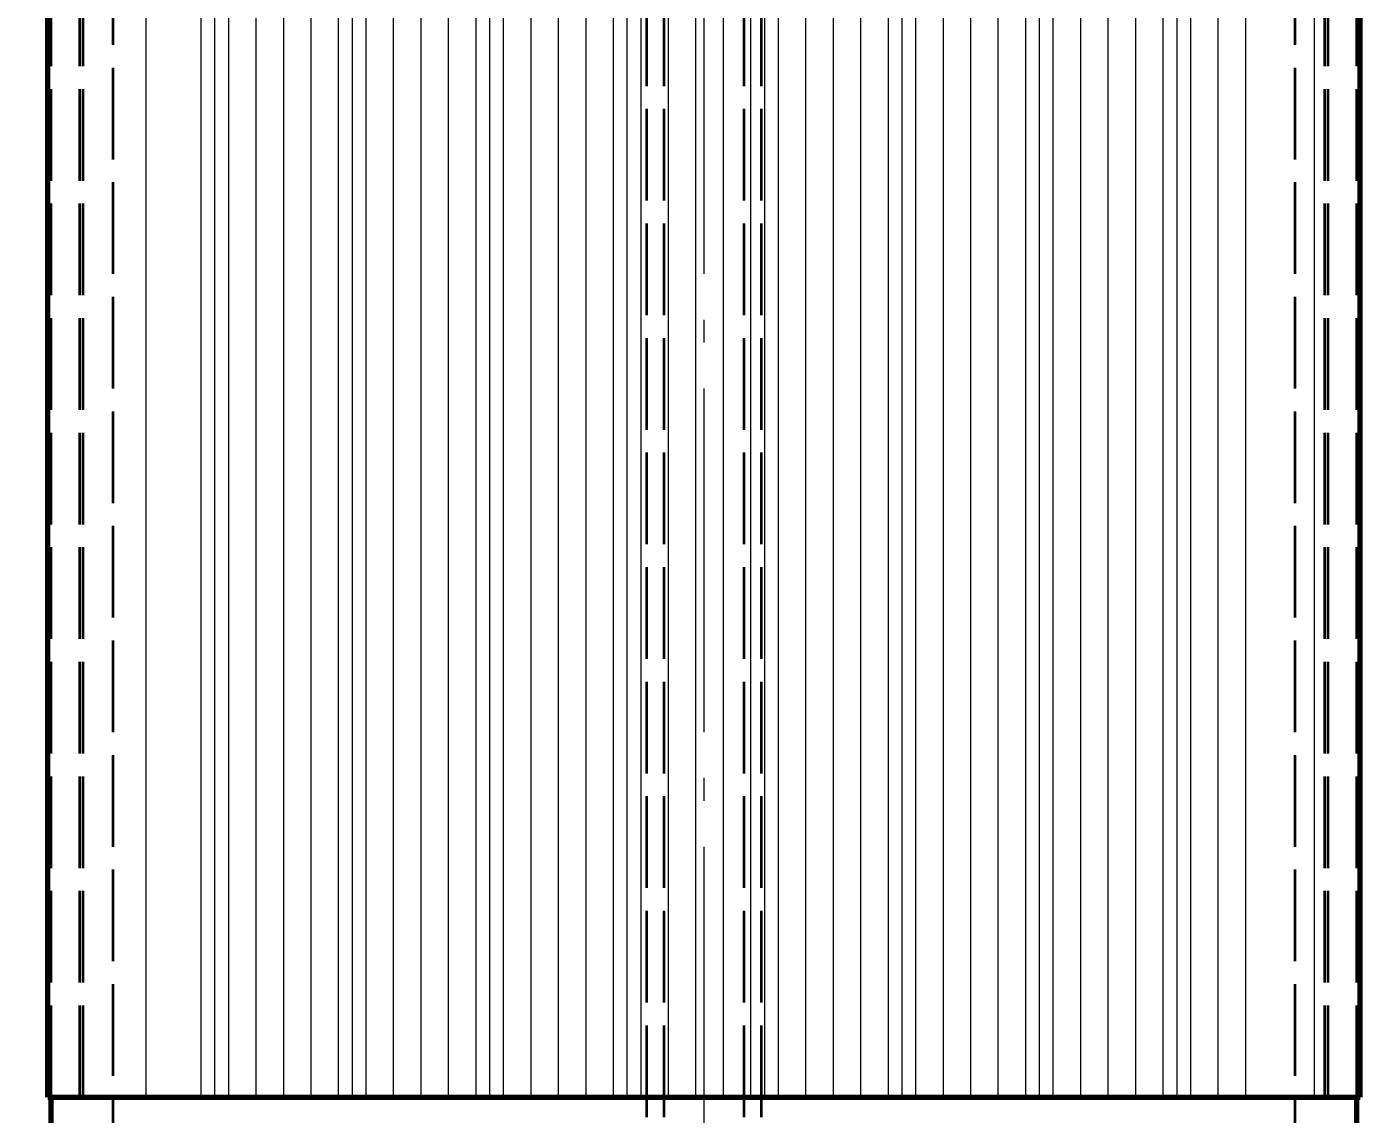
# Model space of a CAD drawing. Header units: millimetres. Extents: x 0 to 2382, y 0 to 420.
# Drawn here: x 144.8 to 203, y 181.8 to 229.2 of the extents above; entities that cross this region are included whole.
import ezdxf

# ---------------------------------------------------------------- set-up
doc = ezdxf.new("R2010")
doc.units = ezdxf.units.MM
doc.linetypes.add('IRAM-E-TRAZOS', pattern=[5, 4, -1])
doc.linetypes.add('IRAM-F-TRAZO-PUNTO', pattern=[20, 15, -2, 1, -2])
for name, color, linetype, lineweight in [('01-VISIBLE', 7, 'CONTINUOUS', 70), ('02-OCULTA', 4, 'IRAM-E-TRAZOS', 35), ('03-EJE', 1, 'IRAM-F-TRAZO-PUNTO', 18), ('04-COTA', 3, 'CONTINUOUS', 18), ('05-RAYADO', 8, 'CONTINUOUS', 18)]:
    doc.layers.add(name, color=color, linetype=linetype, lineweight=lineweight)
doc.styles.add('ISO3098', font='isocpeur.ttf')
doc.dimstyles.new('FLAMA-IRAM', dxfattribs={"dimtxt": 3.5, "dimasz": 3.5, "dimexe": 2, "dimexo": 1.5, "dimgap": 1, "dimtad": 1, "dimdec": 1, "dimtxsty": 'ISO3098', "dimblk": 'IRAM_FLECHA', "dimblk1": 'IRAM_FLECHA', "dimblk2": 'IRAM_FLECHA', "dimcen": 2.5, "dimclrd": 256, "dimclre": 256, "dimclrt": 256, "dimazin": 3, "dimtfac": 1, "dimtmove": 0, "dimatfit": 3, "dimlwd": 18, "dimlwe": 18})

# ---------------------------------------------------------------- blocks, each defined once
blk = doc.blocks.new('IRAM_FLECHA')
blk.add_solid([(0, 0), (-1, 0.125), (-1, -0.125)])

msp = doc.modelspace()

# ---------------------------------------------------------------- hatches: boundary and pattern name
at = {"layer": '05-RAYADO'}
h = msp.add_hatch(dxfattribs=at)
h.set_pattern_fill('ANSI31', scale=0.94488, angle=45)
h.paths.add_polyline_path([(201.46, 182.521), (201.46, 327.5), (147.25, 327.5), (147.25, 182.521)])
h = msp.add_hatch(dxfattribs=at)
h.set_pattern_fill('ANSI31', scale=0.377953, angle=45)
h.paths.add_polyline_path([(197.412, 182.521), (197.412, 327.5), (151.298, 327.5), (151.298, 182.521)])

# ---------------------------------------------------------------- linework, layer by layer
at = {"layer": '01-VISIBLE'}
for p, q in [((145.705, 182.521), (145.705, 327.5)), ((203.005, 182.521), (203.005, 327.5)), ((145.855, 181.021), (145.855, 182.521)), ((202.855, 179.521), (202.855, 182.521))]:
    msp.add_line(p, q, dxfattribs=at)
msp.add_lwpolyline([(145.705, 182.521), (145.955, 182.521), (146.205, 182.521), (146.456, 182.521), (146.706, 182.521), (146.956, 182.521), (147.206, 182.521), (147.457, 182.521), (147.707, 182.521), (147.957, 182.521), (148.207, 182.521), (148.457, 182.521), (148.708, 182.521), (148.958, 182.521), (149.208, 182.521), (149.458, 182.521), (149.708, 182.521), (149.959, 182.521), (150.209, 182.521), (150.459, 182.521), (150.709, 182.521), (150.96, 182.521), (151.21, 182.521), (151.46, 182.521), (151.71, 182.521), (151.96, 182.521), (152.211, 182.521), (152.461, 182.521), (152.711, 182.521), (152.961, 182.521), (153.212, 182.521), (153.462, 182.521), (153.712, 182.521), (153.962, 182.521), (154.212, 182.521), (154.463, 182.521), (154.713, 182.521), (154.963, 182.521), (155.213, 182.521), (155.464, 182.521), (155.714, 182.521), (155.964, 182.521), (156.214, 182.521), (156.464, 182.521), (156.715, 182.521), (156.965, 182.521), (157.215, 182.521), (157.465, 182.521), (157.715, 182.521), (157.966, 182.521), (158.216, 182.521), (158.466, 182.521), (158.716, 182.521), (158.967, 182.521), (159.217, 182.521), (159.467, 182.521), (159.717, 182.521), (159.967, 182.521), (160.218, 182.521), (160.468, 182.521), (160.718, 182.521), (160.968, 182.521), (161.219, 182.521), (161.469, 182.521), (161.719, 182.521), (161.969, 182.521), (162.219, 182.521), (162.47, 182.521), (162.72, 182.521), (162.97, 182.521), (163.22, 182.521), (163.471, 182.521), (163.721, 182.521), (163.971, 182.521), (164.221, 182.521), (164.471, 182.521), (164.722, 182.521), (164.972, 182.521), (165.222, 182.521), (165.472, 182.521), (165.722, 182.521), (165.973, 182.521), (166.223, 182.521), (166.473, 182.521), (166.723, 182.521), (166.974, 182.521), (167.224, 182.521), (167.474, 182.521), (167.724, 182.521), (167.974, 182.521), (168.225, 182.521), (168.475, 182.521), (168.725, 182.521), (168.975, 182.521), (169.226, 182.521), (169.476, 182.521), (169.726, 182.521), (169.976, 182.521), (170.226, 182.521), (170.477, 182.521), (170.727, 182.521), (170.977, 182.521), (171.227, 182.521), (171.477, 182.521), (171.728, 182.521), (171.978, 182.521), (172.228, 182.521), (172.478, 182.521), (172.729, 182.521), (172.979, 182.521), (173.229, 182.521), (173.479, 182.521), (173.729, 182.521), (173.98, 182.521), (174.23, 182.521), (174.48, 182.521), (174.73, 182.521), (174.981, 182.521), (175.231, 182.521), (175.481, 182.521), (175.731, 182.521), (175.981, 182.521), (176.232, 182.521), (176.482, 182.521), (176.732, 182.521), (176.982, 182.521), (177.233, 182.521), (177.483, 182.521), (177.733, 182.521), (177.983, 182.521), (178.233, 182.521), (178.484, 182.521), (178.734, 182.521), (178.984, 182.521), (179.234, 182.521), (179.484, 182.521), (179.735, 182.521), (179.985, 182.521), (180.235, 182.521), (180.485, 182.521), (180.736, 182.521), (180.986, 182.521), (181.236, 182.521), (181.486, 182.521), (181.736, 182.521), (181.987, 182.521), (182.237, 182.521), (182.487, 182.521), (182.737, 182.521), (182.988, 182.521), (183.238, 182.521), (183.488, 182.521), (183.738, 182.521), (183.988, 182.521), (184.239, 182.521), (184.489, 182.521), (184.739, 182.521), (184.989, 182.521), (185.239, 182.521), (185.49, 182.521), (185.74, 182.521), (185.99, 182.521), (186.24, 182.521), (186.491, 182.521), (186.741, 182.521), (186.991, 182.521), (187.241, 182.521), (187.491, 182.521), (187.742, 182.521), (187.992, 182.521), (188.242, 182.521), (188.492, 182.521), (188.743, 182.521), (188.993, 182.521), (189.243, 182.521), (189.493, 182.521), (189.743, 182.521), (189.994, 182.521), (190.244, 182.521), (190.494, 182.521), (190.744, 182.521), (190.995, 182.521), (191.245, 182.521), (191.495, 182.521), (191.745, 182.521), (191.995, 182.521), (192.246, 182.521), (192.496, 182.521), (192.746, 182.521), (192.996, 182.521), (193.246, 182.521), (193.497, 182.521), (193.747, 182.521), (193.997, 182.521), (194.247, 182.521), (194.498, 182.521), (194.748, 182.521), (194.998, 182.521), (195.248, 182.521), (195.498, 182.521), (195.749, 182.521), (195.999, 182.521), (196.249, 182.521), (196.499, 182.521), (196.75, 182.521), (197, 182.521), (197.25, 182.521), (197.5, 182.521), (197.75, 182.521), (198.001, 182.521), (198.251, 182.521), (198.501, 182.521), (198.751, 182.521), (199.002, 182.521), (199.252, 182.521), (199.502, 182.521), (199.752, 182.521), (200.002, 182.521), (200.253, 182.521), (200.503, 182.521), (200.753, 182.521), (201.003, 182.521), (201.253, 182.521), (201.504, 182.521), (201.754, 182.521), (202.004, 182.521), (202.254, 182.521), (202.505, 182.521), (202.755, 182.521), (203.005, 182.521)], dxfattribs=at)
at = {"layer": '02-OCULTA'}
for p, q in [((171.855, 151.651), (171.855, 340.169)), ((172.605, 151.651), (172.605, 340.169)), ((176.105, 151.651), (176.105, 340.169)), ((176.855, 151.651), (176.855, 340.169)), ((145.855, 182.521), (145.855, 327.5)), ((147.107, 182.521), (147.107, 327.5)), ((147.25, 182.521), (147.25, 327.5)), ((201.46, 182.521), (201.46, 327.5)), ((201.603, 182.521), (201.603, 327.5)), ((202.855, 182.521), (202.855, 327.5)), ((145.855, 182.521), (145.855, 319.251)), ((148.555, 168.451), (148.555, 319.251)), ((200.155, 168.451), (200.155, 319.251)), ((202.855, 182.521), (202.855, 319.251)), ((147.25, 182.521), (147.107, 182.521)), ((201.46, 182.521), (201.603, 182.521))]:
    msp.add_line(p, q, dxfattribs=at)
for points in [[(147.107, 182.521), (146.874, 182.521), (146.64, 182.521), (146.406, 182.521), (146.172, 182.521), (145.939, 182.521), (145.705, 182.521)], [(147.25, 182.521), (147.017, 182.521), (146.785, 182.521), (146.552, 182.521), (146.32, 182.521), (146.087, 182.521), (145.855, 182.521)], [(145.855, 182.521), (146.105, 182.521), (146.355, 182.521), (146.605, 182.521), (146.855, 182.521), (147.105, 182.521), (147.355, 182.521), (147.605, 182.521), (147.855, 182.521), (148.105, 182.521), (148.355, 182.521), (148.605, 182.521), (148.855, 182.521), (149.105, 182.521), (149.355, 182.521), (149.605, 182.521), (149.855, 182.521), (150.105, 182.521), (150.355, 182.521), (150.605, 182.521), (150.855, 182.521), (151.105, 182.521), (151.355, 182.521), (151.605, 182.521), (151.855, 182.521), (152.105, 182.521), (152.355, 182.521), (152.605, 182.521), (152.855, 182.521), (153.105, 182.521), (153.355, 182.521), (153.605, 182.521), (153.855, 182.521), (154.105, 182.521), (154.355, 182.521), (154.605, 182.521), (154.855, 182.521), (155.105, 182.521), (155.355, 182.521), (155.605, 182.521), (155.855, 182.521), (156.105, 182.521), (156.355, 182.521), (156.605, 182.521), (156.855, 182.521), (157.105, 182.521), (157.355, 182.521), (157.605, 182.521), (157.855, 182.521), (158.105, 182.521), (158.355, 182.521), (158.605, 182.521), (158.855, 182.521), (159.105, 182.521), (159.355, 182.521), (159.605, 182.521), (159.855, 182.521), (160.105, 182.521), (160.355, 182.521), (160.605, 182.521), (160.855, 182.521), (161.105, 182.521), (161.355, 182.521), (161.605, 182.521), (161.855, 182.521), (162.105, 182.521), (162.355, 182.521), (162.605, 182.521), (162.855, 182.521), (163.105, 182.521), (163.355, 182.521), (163.605, 182.521), (163.855, 182.521), (164.105, 182.521), (164.355, 182.521), (164.605, 182.521), (164.855, 182.521), (165.105, 182.521), (165.355, 182.521), (165.605, 182.521), (165.855, 182.521), (166.105, 182.521), (166.355, 182.521), (166.605, 182.521), (166.855, 182.521), (167.105, 182.521), (167.355, 182.521), (167.605, 182.521), (167.855, 182.521), (168.105, 182.521), (168.355, 182.521), (168.605, 182.521), (168.855, 182.521), (169.105, 182.521), (169.355, 182.521), (169.605, 182.521), (169.855, 182.521), (170.105, 182.521), (170.355, 182.521), (170.605, 182.521), (170.855, 182.521), (171.105, 182.521), (171.355, 182.521), (171.605, 182.521), (171.855, 182.521), (172.105, 182.521), (172.355, 182.521), (172.605, 182.521), (172.855, 182.521), (173.105, 182.521), (173.355, 182.521), (173.605, 182.521), (173.855, 182.521), (174.105, 182.521), (174.355, 182.521), (174.605, 182.521), (174.855, 182.521), (175.105, 182.521), (175.355, 182.521), (175.605, 182.521), (175.855, 182.521), (176.105, 182.521), (176.355, 182.521), (176.605, 182.521), (176.855, 182.521), (177.105, 182.521), (177.355, 182.521), (177.605, 182.521), (177.855, 182.521), (178.105, 182.521), (178.355, 182.521), (178.605, 182.521), (178.855, 182.521), (179.105, 182.521), (179.355, 182.521), (179.605, 182.521), (179.855, 182.521), (180.105, 182.521), (180.355, 182.521), (180.605, 182.521), (180.855, 182.521), (181.105, 182.521), (181.355, 182.521), (181.605, 182.521), (181.855, 182.521), (182.105, 182.521), (182.355, 182.521), (182.605, 182.521), (182.855, 182.521), (183.105, 182.521), (183.355, 182.521), (183.605, 182.521), (183.855, 182.521), (184.105, 182.521), (184.355, 182.521), (184.605, 182.521), (184.855, 182.521), (185.105, 182.521), (185.355, 182.521), (185.605, 182.521), (185.855, 182.521), (186.105, 182.521), (186.355, 182.521), (186.605, 182.521), (186.855, 182.521), (187.105, 182.521), (187.355, 182.521), (187.605, 182.521), (187.855, 182.521), (188.105, 182.521), (188.355, 182.521), (188.605, 182.521), (188.855, 182.521), (189.105, 182.521), (189.355, 182.521), (189.605, 182.521), (189.855, 182.521), (190.105, 182.521), (190.355, 182.521), (190.605, 182.521), (190.855, 182.521), (191.105, 182.521), (191.355, 182.521), (191.605, 182.521), (191.855, 182.521), (192.105, 182.521), (192.355, 182.521), (192.605, 182.521), (192.855, 182.521), (193.105, 182.521), (193.355, 182.521), (193.605, 182.521), (193.855, 182.521), (194.105, 182.521), (194.355, 182.521), (194.605, 182.521), (194.855, 182.521), (195.105, 182.521), (195.355, 182.521), (195.605, 182.521), (195.855, 182.521), (196.105, 182.521), (196.355, 182.521), (196.605, 182.521), (196.855, 182.521), (197.105, 182.521), (197.355, 182.521), (197.605, 182.521), (197.855, 182.521), (198.105, 182.521), (198.355, 182.521), (198.605, 182.521), (198.855, 182.521), (199.105, 182.521), (199.355, 182.521), (199.605, 182.521), (199.855, 182.521), (200.105, 182.521), (200.355, 182.521), (200.605, 182.521), (200.855, 182.521), (201.105, 182.521), (201.355, 182.521), (201.605, 182.521), (201.855, 182.521), (202.105, 182.521), (202.355, 182.521), (202.605, 182.521), (202.855, 182.521)], [(202.855, 182.521), (202.623, 182.521), (202.39, 182.521), (202.158, 182.521), (201.925, 182.521), (201.693, 182.521), (201.46, 182.521)], [(203.005, 182.521), (202.771, 182.521), (202.538, 182.521), (202.304, 182.521), (202.07, 182.521), (201.836, 182.521), (201.603, 182.521)]]:
    msp.add_lwpolyline(points, dxfattribs=at)
at = {"layer": '03-EJE'}
msp.add_line((174.355, 138.451), (174.355, 369.674), dxfattribs=at)

# ---------------------------------------------------------------- dimensions: what is measured, and where the dimension line sits
at = {"layer": '04-COTA'}
msp.add_linear_dim(base=(97.855, 135.951), p1=(145.855, 135.951), p2=(171.355, 345.569), angle=90, dimstyle='FLAMA-IRAM', override={"dimlfac": 2}, dxfattribs=at).render()

doc.saveas('drawing.dxf')
